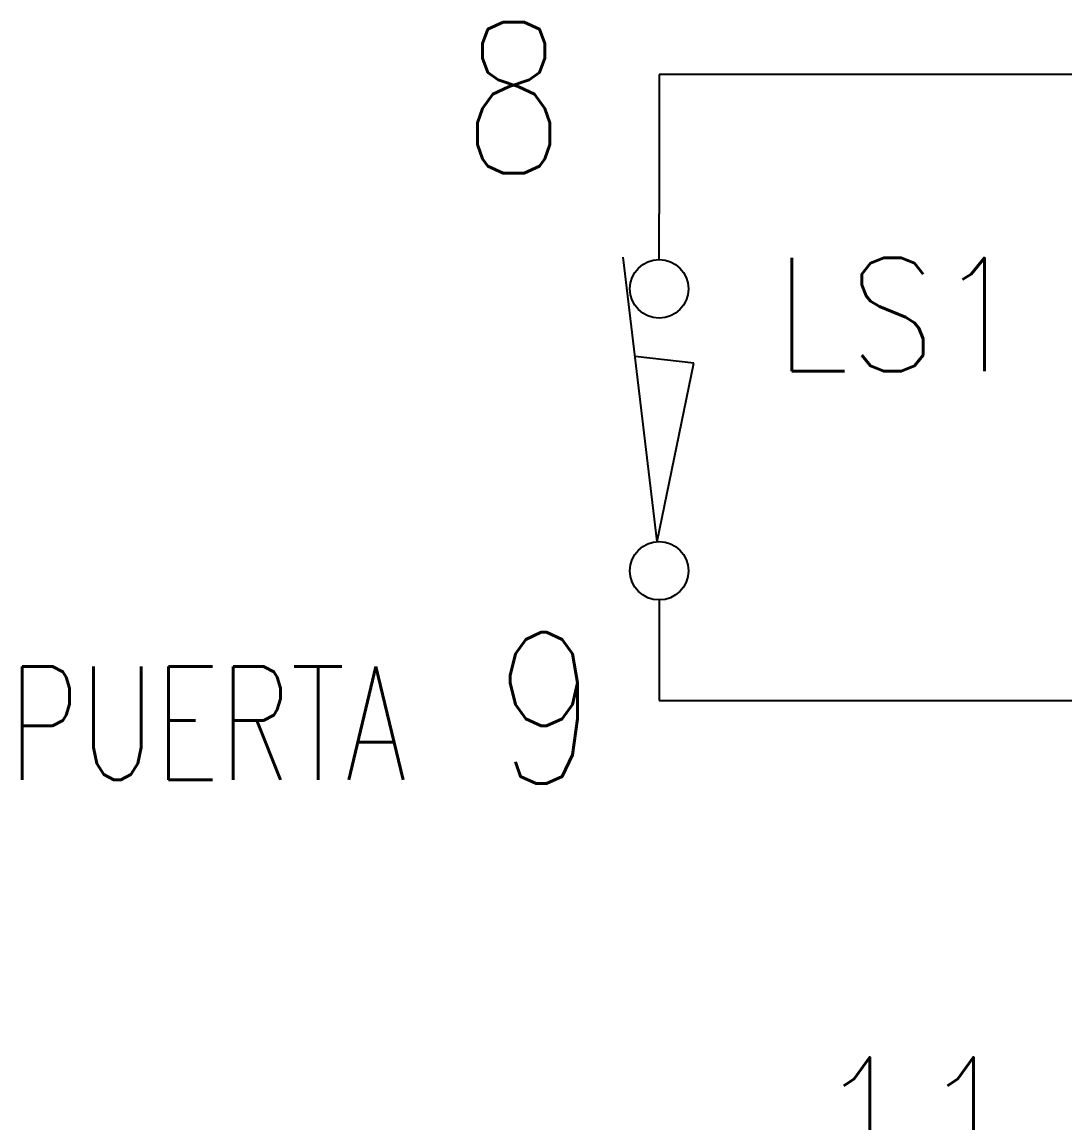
# Model space of a CAD drawing. Header units: millimetres. Extents: x 123.5 to 144.3, y 105.4 to 121.6.
# Drawn here: x 125.907 to 127.631, y 112.663 to 114.482 of the extents above; entities that cross this region are included whole.
import ezdxf
from ezdxf.enums import TextEntityAlignment as Align

# ---------------------------------------------------------------- set-up
doc = ezdxf.new("R2010")
doc.units = ezdxf.units.MM
for name, color, linetype in [('DESC', 250, 'Continuous'), ('SYMS', 7, 'Continuous'), ('TAGS', 250, 'Continuous'), ('WIREFIXED', 7, 'Continuous'), ('WIRES', 7, 'Continuous')]:
    doc.layers.add(name, color=color, linetype=linetype)
doc.layers.add('WIRENO', color=7, linetype='Continuous', true_color=0x000000)
doc.styles.add('WD', font='romans.shx')

# ---------------------------------------------------------------- blocks, each defined once
blk = doc.blocks.new('VLS12')
at = {"linetype": 'Continuous'}
for p, q in [((-0.0023, -0.1232), (-0.0395, 0.1901)), ((0.0383, 0.0734), (-0.0265, 0.0809)), ((-0.0023, -0.1232), (0.0383, 0.0734))]:
    blk.add_line(p, q, dxfattribs=at)
for centre in [(0, 0.1553), (0, -0.1553)]:
    blk.add_circle(centre, 0.0322)
at = {"style": 'WD'}
for tag, p, width in [('INST', (0.1269, 0.3902), 0.7), ('LOC', (0.1269, 0.2206), 0.7), ('TAG1', (0.1269, 0.0644), 0.9), ('XREF', (0.1287, -0.09), 0.7), ('DESC1', (0.1287, -0.242), 0.7), ('DESC2', (0.1287, -0.3982), 0.7), ('WDTAGALT', (0.125, -0.5625), 0.7)]:
    blk.add_attdef(tag, p, '', height=0.125, dxfattribs=dict(at, width=width))
at = {"linetype": 'Continuous', "style": 'WD'}
for tag, height, flags, p in [('TERM01', 0.125, 8, (-0.055, 0.2066)), ('CAT', 0.01, 9, (-0.1421, -0.0731)), ('MFG', 0.01, 9, (-0.1421, -0.0881))]:
    blk.add_attdef(tag, text='', height=height, dxfattribs=dict(at, flags=flags)).set_placement(p, align=Align.RIGHT)
at = {"color": 7, "style": 'WD', "flags": 1}
for tag, p in [('X2TERM01', (0, 0.1875)), ('X8TERM02', (0, -0.1875))]:
    blk.add_attdef(tag, p, '', height=0.0125, dxfattribs=at)
at = {"color": 7, "style": 'WD'}
for tag, p in [('X4LINK', (-0.1094, 0)), ('X1LINK', (0.0938, 0))]:
    blk.add_attdef(tag, p, '', height=0.01, dxfattribs=at)
at = {"style": 'WD'}
for tag, flags, p in [('FAMILY', 9, (-0.1421, -0.0365)), ('CONTACT', 1, (-0.1421, -0.0531))]:
    blk.add_attdef(tag, text='', height=0.01, dxfattribs=dict(at, flags=flags)).set_placement(p, align=Align.RIGHT)
at = {"linetype": 'Continuous', "style": 'WD', "flags": 9}
blk.add_attdef('ASSYCODE', text='', height=0.01, dxfattribs=at).set_placement((-0.1562, -0.125), align=Align.CENTER)
at = {"linetype": 'Continuous', "style": 'WD', "flags": 8}
blk.add_attdef('TERM02', text='', height=0.125, dxfattribs=at).set_placement((-0.0407, -0.2134), align=Align.TOP_RIGHT)
blk = doc.blocks.new('WD_WNV')
at = {"style": 'WD', "flags": 1}
for tag, p in [('W01USER', (-0.0625, 0.09375)), ('W02USER', (-0.0625, 0.08594)), ('W03USER', (-0.0625, 0.07812)), ('W04USER', (-0.0625, 0.07031)), ('W05USER', (-0.0625, 0.0625)), ('W06USER', (-0.0625, 0.05469)), ('W07USER', (-0.0625, 0.04688)), ('W08USER', (-0.0625, 0.03906)), ('W09USER', (-0.0625, 0.03125)), ('W10USER', (-0.0625, 0.02344))]:
    blk.add_attdef(tag, text='', height=0.005, dxfattribs=at).set_placement(p, align=Align.CENTER)
at = {"linetype": 'Continuous', "style": 'WD', "width": 0.8}
blk.add_attdef('WIRENO', text='', height=0.125, dxfattribs=at).set_placement((-0.05, 0), align=Align.MIDDLE_RIGHT)
blk = doc.blocks.new('WD_WNH')
at = {"linetype": 'Continuous', "style": 'WD', "width": 0.8}
blk.add_attdef('WIRENO', text='', height=0.125, dxfattribs=at).set_placement((0, 0.0625), align=Align.CENTER)
at = {"style": 'WD', "flags": 1}
for tag, p in [('W01USER', (0, 0.07812)), ('W02USER', (0, 0.07031)), ('W03USER', (0, 0.0625)), ('W04USER', (0, 0.05469)), ('W05USER', (0, 0.04688)), ('W06USER', (0, 0.03906)), ('W07USER', (0, 0.03125)), ('W08USER', (0, 0.02344)), ('W09USER', (0, 0.01562)), ('W10USER', (0, 0.00781))]:
    blk.add_attdef(tag, text='', height=0.005, dxfattribs=at).set_placement(p, align=Align.CENTER)

msp = doc.modelspace()

# ---------------------------------------------------------------- linework, layer by layer
at = {"layer": 'WIRES'}
for p, q in [((128.7795, 114.3955), (126.9606, 114.3955)), ((126.9606, 114.3955), (126.9606, 114.1651)), ((126.9606, 114.0896), (126.9606, 114.1651)), ((126.9606, 113.5271), (126.9606, 113.3607)), ((126.9606, 113.3607), (128.6705, 113.3607))]:
    msp.add_line(p, q, dxfattribs=at)

# ---------------------------------------------------------------- block references
at = {"layer": 'SYMS'}
ref = msp.add_blockref('VLS12', (126.9606, 113.8083), dxfattribs=dict(at, xscale=1.5, yscale=1.5, zscale=1.5))
ref.add_attrib('DESC1', 'PUERTA', (125.8849, 113.2298), dxfattribs={"layer": 'DESC', "height": 0.1875, "style": 'WD', "width": 0.7})
ref.add_attrib('TAG1', 'LS1', (127.151, 113.9049), dxfattribs={"layer": 'TAGS', "height": 0.1875, "style": 'WD', "width": 0.9})
at = {"layer": 'WIREFIXED'}
ref = msp.add_blockref('WD_WNH', (127.3859, 112.3965), dxfattribs=dict(at, xscale=2, yscale=2, zscale=2))
ref.add_attrib('WIRENOF', '11', dxfattribs={"linetype": 'Continuous', "height": 0.25, "style": 'WD', "width": 0.8}).set_placement((127.3859, 112.5215), align=Align.CENTER)
at = {"layer": 'WIRENO'}
ref = msp.add_blockref('WD_WNH', (126.7291, 113.9628), dxfattribs=dict(at, xscale=2, yscale=2, zscale=2))
ref.add_attrib('WIRENO', '8', dxfattribs={"linetype": 'Continuous', "height": 0.25, "style": 'WD', "width": 0.8}).set_placement((126.7201, 114.2321), align=Align.CENTER)
ref = msp.add_blockref('WD_WNV', (127.0613, 113.4455), dxfattribs=dict(at, xscale=2, yscale=2, zscale=2))
ref.add_attrib('WIRENO', '9', dxfattribs={"linetype": 'Continuous', "height": 0.25, "style": 'WD', "width": 0.8}).set_placement((126.8601, 113.3486), align=Align.MIDDLE_RIGHT)

doc.saveas('drawing.dxf')
